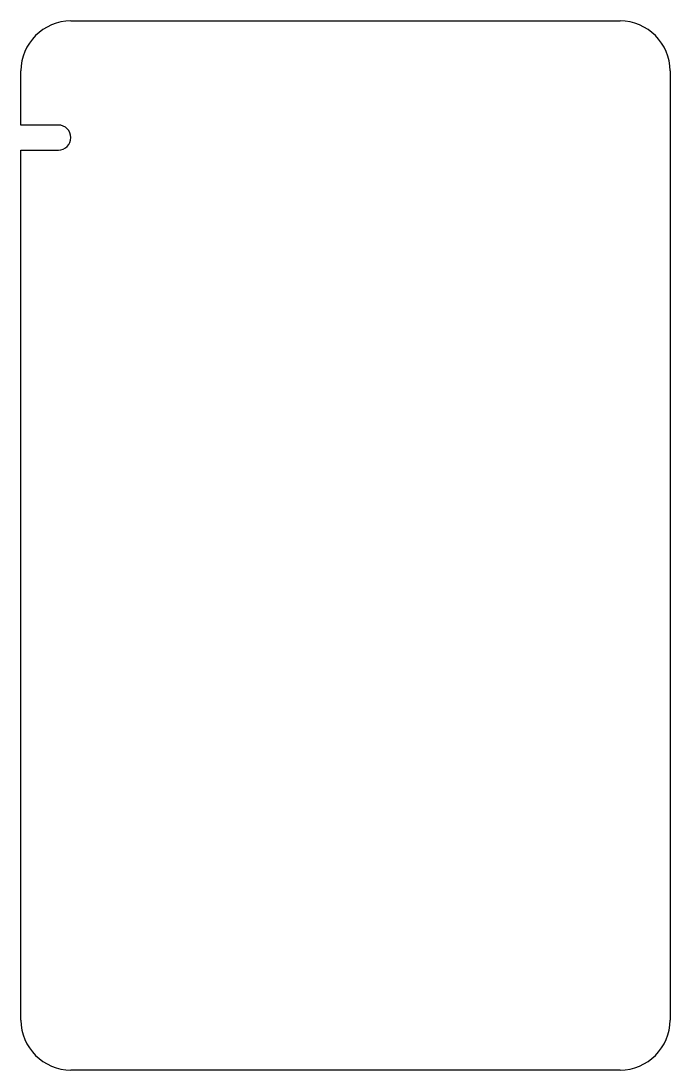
# Model space of a CAD drawing. Header units: millimetres. Extents: x -19.5 to 19.5, y -31.5 to 31.5.
import ezdxf

# ---------------------------------------------------------------- set-up
doc = ezdxf.new("R2010")
doc.units = ezdxf.units.MM
doc.layers.add('Sketch', color=7, linetype='CONTINUOUS')

msp = doc.modelspace()

# ---------------------------------------------------------------- linework, layer by layer
at = {"layer": 'Sketch'}
for p, q in [((-16.5, 31.5), (16.5, 31.5)), ((-19.5, 25.25), (-19.5, 28.5)), ((19.5, 28.5), (19.5, -28.5)), ((-17.25, 25.25), (-19.5, 25.25)), ((-19.5, -28.5), (-19.5, 23.75)), ((-19.5, 23.75), (-17.25, 23.75)), ((16.5, -31.5), (-16.5, -31.5))]:
    msp.add_line(p, q, dxfattribs=at)
for centre, radius, start, end in [((-16.5, 28.5), 3, 90, 180), ((16.5, 28.5), 3, 0, 90), ((-17.25, 24.5), 0.75, -90, 90), ((-16.5, -28.5), 3, 180, -90), ((16.5, -28.5), 3, -90, 0)]:
    msp.add_arc(centre, radius, start, end, dxfattribs=at)

doc.saveas('drawing.dxf')
